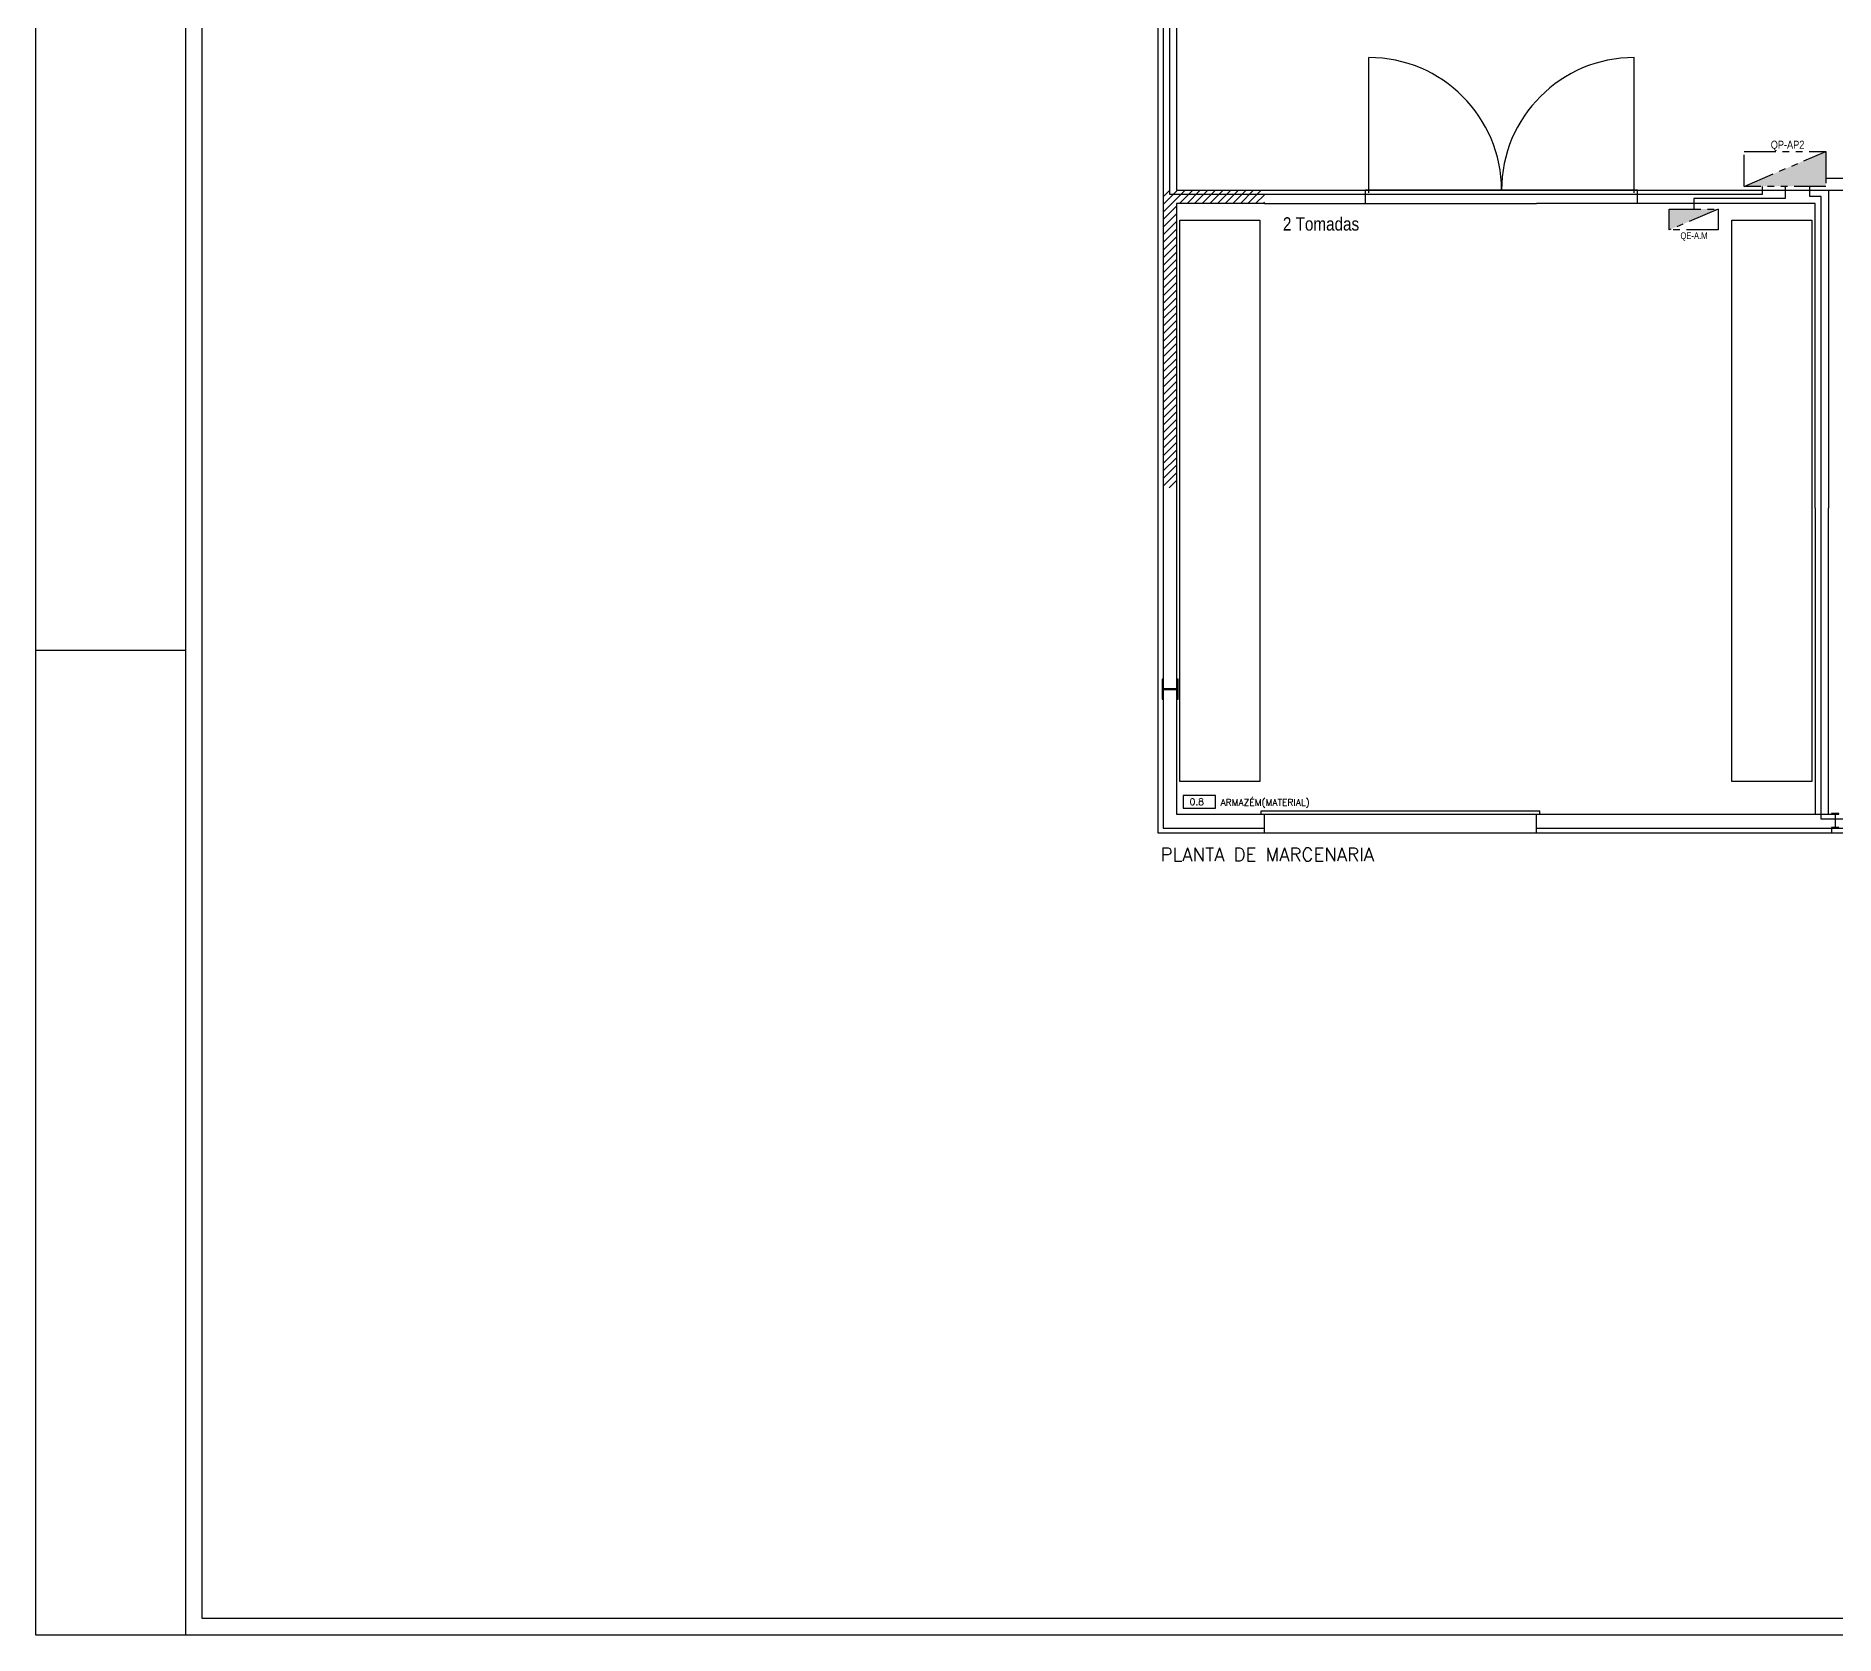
# Model space of a CAD drawing. Header units: millimetres. Extents: x -35961 to -35580, y 154458 to 154764.
# Drawn here: x -35960.84 to -35933.8, y 154617.21 to 154641.24 of the extents above; entities that cross this region are included whole.
import ezdxf

# ---------------------------------------------------------------- set-up
doc = ezdxf.new("R2010")
doc.units = ezdxf.units.MM
doc.header["$MEASUREMENT"] = 0
doc.linetypes.add('PHANTOM2', pattern=[31.75, 15.875, -3.175, 3.175, -3.175, 3.175, -3.175])
doc.layers.get('0').update_dxf_attribs({"color": 253})
for name, color, linetype in [('0_ARQ', 253, 'Continuous'), ('LigacoesEntrada', 150, 'Continuous'), ('LigacoesParciais', 10, 'Continuous'), ('NomeMáquinas', 41, 'Continuous'), ('NomesQuadros', 255, 'Continuous'), ('Projecto', 252, 'Continuous'), ('QuadrosEletricos', 80, 'Continuous'), ('QuadrosParciais', 10, 'Continuous')]:
    doc.layers.add(name, color=color, linetype=linetype)
doc.styles.add('ROMANS', font='romans')
doc.styles.get("Standard").update_dxf_attribs({"font": 'ARIALN.TTF'})

msp = doc.modelspace()

# ---------------------------------------------------------------- hatches: boundary and pattern name
at = {"layer": 'Projecto'}
h = msp.add_hatch(dxfattribs=at)
h.set_pattern_fill('ANSI31', color=256, scale=0.0255, style=0)
h.set_pattern_definition([(45, (-45723.15214, 161056.84338), (-0.05724913277, 0.05724913277), [])])
h.paths.add_polyline_path([(-35942.381, 154638.926), (-35943.701, 154638.926), (-35943.601, 154638.926), (-35943.801, 154638.926), (-35943.901, 154638.91), (-35943.901, 154634.451), (-35943.701, 154634.451), (-35943.701, 154638.726), (-35942.381, 154638.726)])
at = {"layer": 'QuadrosEletricos', "linetype": 'PHANTOM2', "ltscale": 0.03}
h = msp.add_hatch(color=256, dxfattribs=at)
h.dxf.hatch_style = 1
h.paths.add_polyline_path([(-35936.296, 154638.642), (-35936.296, 154638.328), (-35935.56, 154638.642)])
at = {"layer": 'QuadrosParciais', "linetype": 'PHANTOM2', "ltscale": 0.03}
h = msp.add_hatch(color=256, dxfattribs=at)
h.dxf.hatch_style = 1
h.paths.add_polyline_path([(-35933.942, 154638.983), (-35933.942, 154639.508), (-35935.169, 154638.983)])

# ---------------------------------------------------------------- linework, layer by layer
at = {"layer": '0_ARQ'}
msp.add_line((-35958.593, 154632.007), (-35960.843, 154632.007), dxfattribs=at)
for points in [[(-35960.843, 154676.407), (-35870.843, 154676.407), (-35870.843, 154617.207), (-35960.843, 154617.207)], [(-35870.843, 154617.207), (-35958.593, 154617.207), (-35958.593, 154676.407), (-35870.843, 154676.407)], [(-35871.093, 154617.457), (-35958.343, 154617.457), (-35958.343, 154676.157), (-35871.093, 154676.157)]]:
    msp.add_lwpolyline(points, close=True, dxfattribs=at)
at = {"layer": 'LigacoesEntrada', "color": 5, "linetype": 'Continuous', "ltscale": 0.03}
for p, q in [((-35934.182, 154638.832, 0), (-35934.182, 154638.983)), ((-35934.014, 154638.832, 0), (-35934.182, 154638.832, 0)), ((-35934.014, 154629.47, 0), (-35934.014, 154638.832, 0)), ((-35922.6, 154629.47, 0), (-35934.014, 154629.47, 0))]:
    msp.add_line(p, q, dxfattribs=at)
at = {"layer": 'LigacoesParciais', "color": 1, "linetype": 'Continuous', "ltscale": 0.03}
for p, q in [((-35943.802, 154638.86), (-35943.802, 154666.401)), ((-35934.9, 154638.983), (-35934.9, 154638.86)), ((-35934.555, 154638.983), (-35934.555, 154638.801)), ((-35933.942, 154639.104), (-35929.011, 154639.104)), ((-35934.9, 154638.86), (-35943.802, 154638.86)), ((-35934.555, 154638.801), (-35935.928, 154638.801)), ((-35935.928, 154638.801), (-35935.928, 154638.642))]:
    msp.add_line(p, q, dxfattribs=at)
at = {"layer": 'Projecto'}
for p, q in [((-35943.981, 154666.606, 0), (-35943.981, 154629.266, 0)), ((-35940.811, 154638.884, 0), (-35940.811, 154640.919, 0)), ((-35936.821, 154638.884, 0), (-35936.821, 154640.919, 0)), ((-35942.381, 154638.726, 0), (-35938.291, 154638.726, 0)), ((-35936.771, 154638.926, 0), (-35940.861, 154638.926, 0)), ((-35940.861, 154638.724, 0), (-35940.861, 154638.924, 0)), ((-35934.104, 154638.726, 0), (-35938.291, 154638.726, 0)), ((-35936.771, 154638.926, 0), (-35906.643, 154638.926, 0)), ((-35936.771, 154638.724, 0), (-35936.771, 154638.924, 0)), ((-35934.104, 154634.146, 0), (-35934.104, 154638.726, 0)), ((-35933.904, 154638.926, 0), (-35933.904, 154634.146, 0)), ((-35934.104, 154634.146, 0), (-35934.104, 154629.546, 0)), ((-35933.904, 154629.546, 0), (-35933.904, 154634.146, 0)), ((-35942.431, 154629.546, 0), (-35942.431, 154629.596, 0)), ((-35942.431, 154629.596, 0), (-35938.241, 154629.596, 0)), ((-35942.381, 154629.266, 0), (-35942.381, 154629.546, 0)), ((-35938.291, 154629.266, 0), (-35938.291, 154629.546, 0)), ((-35938.241, 154629.546, 0), (-35938.241, 154629.596, 0)), ((-35943.981, 154629.266, 0), (-35906.363, 154629.266, 0)), ((-35933.856, 154629.337, 0), (-35933.856, 154629.266, 0))]:
    msp.add_line(p, q, dxfattribs=at)
at = {"layer": 'Projecto', "elevation": 0}
for points in [[(-35943.901, 154671.116), (-35943.901, 154666.526), (-35943.901, 154629.337), (-35942.381, 154629.337)], [(-35906.643, 154629.546), (-35906.643, 154666.315), (-35943.701, 154666.315), (-35943.701, 154638.926), (-35936.771, 154638.926)], [(-35938.291, 154629.337), (-35906.443, 154629.337), (-35906.443, 154666.526), (-35908.856, 154666.526)], [(-35942.381, 154638.726), (-35943.701, 154638.726), (-35943.701, 154629.546), (-35936.971, 154629.546)], [(-35936.971, 154629.546), (-35933.804, 154629.546)]]:
    msp.add_lwpolyline(points, dxfattribs=at)
for points in [[(-35942.451, 154630.036), (-35943.651, 154630.036), (-35943.651, 154638.476), (-35942.451, 154638.476)], [(-35934.154, 154630.036), (-35935.354, 154630.036), (-35935.354, 154638.476), (-35934.154, 154638.476)], [(-35943.676, 154631.576), (-35943.691, 154631.576), (-35943.691, 154631.431), (-35943.901, 154631.431), (-35943.901, 154631.576), (-35943.916, 154631.576), (-35943.916, 154631.276), (-35943.901, 154631.276), (-35943.901, 154631.421), (-35943.691, 154631.421), (-35943.691, 154631.276), (-35943.676, 154631.276), (-35943.676, 154631.276)], [(-35943.115, 154629.829), (-35943.599, 154629.829), (-35943.599, 154629.635), (-35943.115, 154629.635)], [(-35933.746, 154629.337), (-35933.746, 154629.346), (-35933.798, 154629.346), (-35933.798, 154629.548), (-35933.746, 154629.548), (-35933.746, 154629.557), (-35933.856, 154629.557), (-35933.856, 154629.548), (-35933.804, 154629.548), (-35933.804, 154629.346), (-35933.856, 154629.346), (-35933.856, 154629.337), (-35933.856, 154629.337)]]:
    msp.add_lwpolyline(points, close=True, dxfattribs=at)
at = {"layer": 'Projecto'}
for centre, start, end in [((-35940.811, 154638.924, 0), 0, 90), ((-35936.821, 154638.924, 0), 90, 180)]:
    msp.add_arc(centre, 1.995, start, end, dxfattribs=at)
at = {"layer": 'QuadrosEletricos', "linetype": 'PHANTOM2', "ltscale": 0.03}
msp.add_line((-35935.56, 154638.642), (-35936.296, 154638.328), dxfattribs=at)
msp.add_lwpolyline([(-35935.56, 154638.328), (-35936.296, 154638.328), (-35936.296, 154638.642), (-35935.56, 154638.642)], close=True, dxfattribs=at)
at = {"layer": 'QuadrosParciais', "linetype": 'PHANTOM2', "ltscale": 0.03}
msp.add_line((-35935.169, 154638.983), (-35933.942, 154639.508), dxfattribs=at)
msp.add_lwpolyline([(-35935.169, 154639.508), (-35933.942, 154639.508), (-35933.942, 154638.983), (-35935.169, 154638.983)], close=True, dxfattribs=at)

# ---------------------------------------------------------------- texts
at = {"color": 0, "style": 'ROMANS'}
msp.add_text('ARMAZÉM(MATERIAL)', height=0.1, dxfattribs=at).set_placement((-35943.04, 154629.673, 0))
at = {"layer": 'NomeMáquinas', "color": 7, "linetype": 'Continuous', "ltscale": 0.03, "true_color": 0xffffff, "insert": (-35942.102, 154638.518, 0), "char_height": 0.2, "attachment_point": 1}
msp.add_mtext_dynamic_manual_height_columns('2 Tomadas', width=24.02155, gutter_width=20.216, heights=[0], dxfattribs=at)
at = {"layer": 'NomesQuadros', "color": 1, "linetype": 'PHANTOM2', "ltscale": 0.03}
msp.add_text('QP-AP2', height=0.1203, dxfattribs=at).set_placement((-35934.77, 154639.549, 0))
at = {"layer": 'NomesQuadros', "color": 3, "linetype": 'PHANTOM2', "ltscale": 0.03}
msp.add_text('QE-A.M', height=0.1, dxfattribs=at).set_placement((-35936.127, 154638.191, 0))
at = {"layer": 'Projecto', "style": 'ROMANS'}
for s, height, p in [(' 0.8', 0.1, (-35943.573, 154629.683, 0)), ('PLANTA DE MARCENARIA', 0.2, (-35943.94, 154628.839, 0))]:
    msp.add_text(s, height=height, dxfattribs=at).set_placement(p)

doc.saveas('drawing.dxf')
